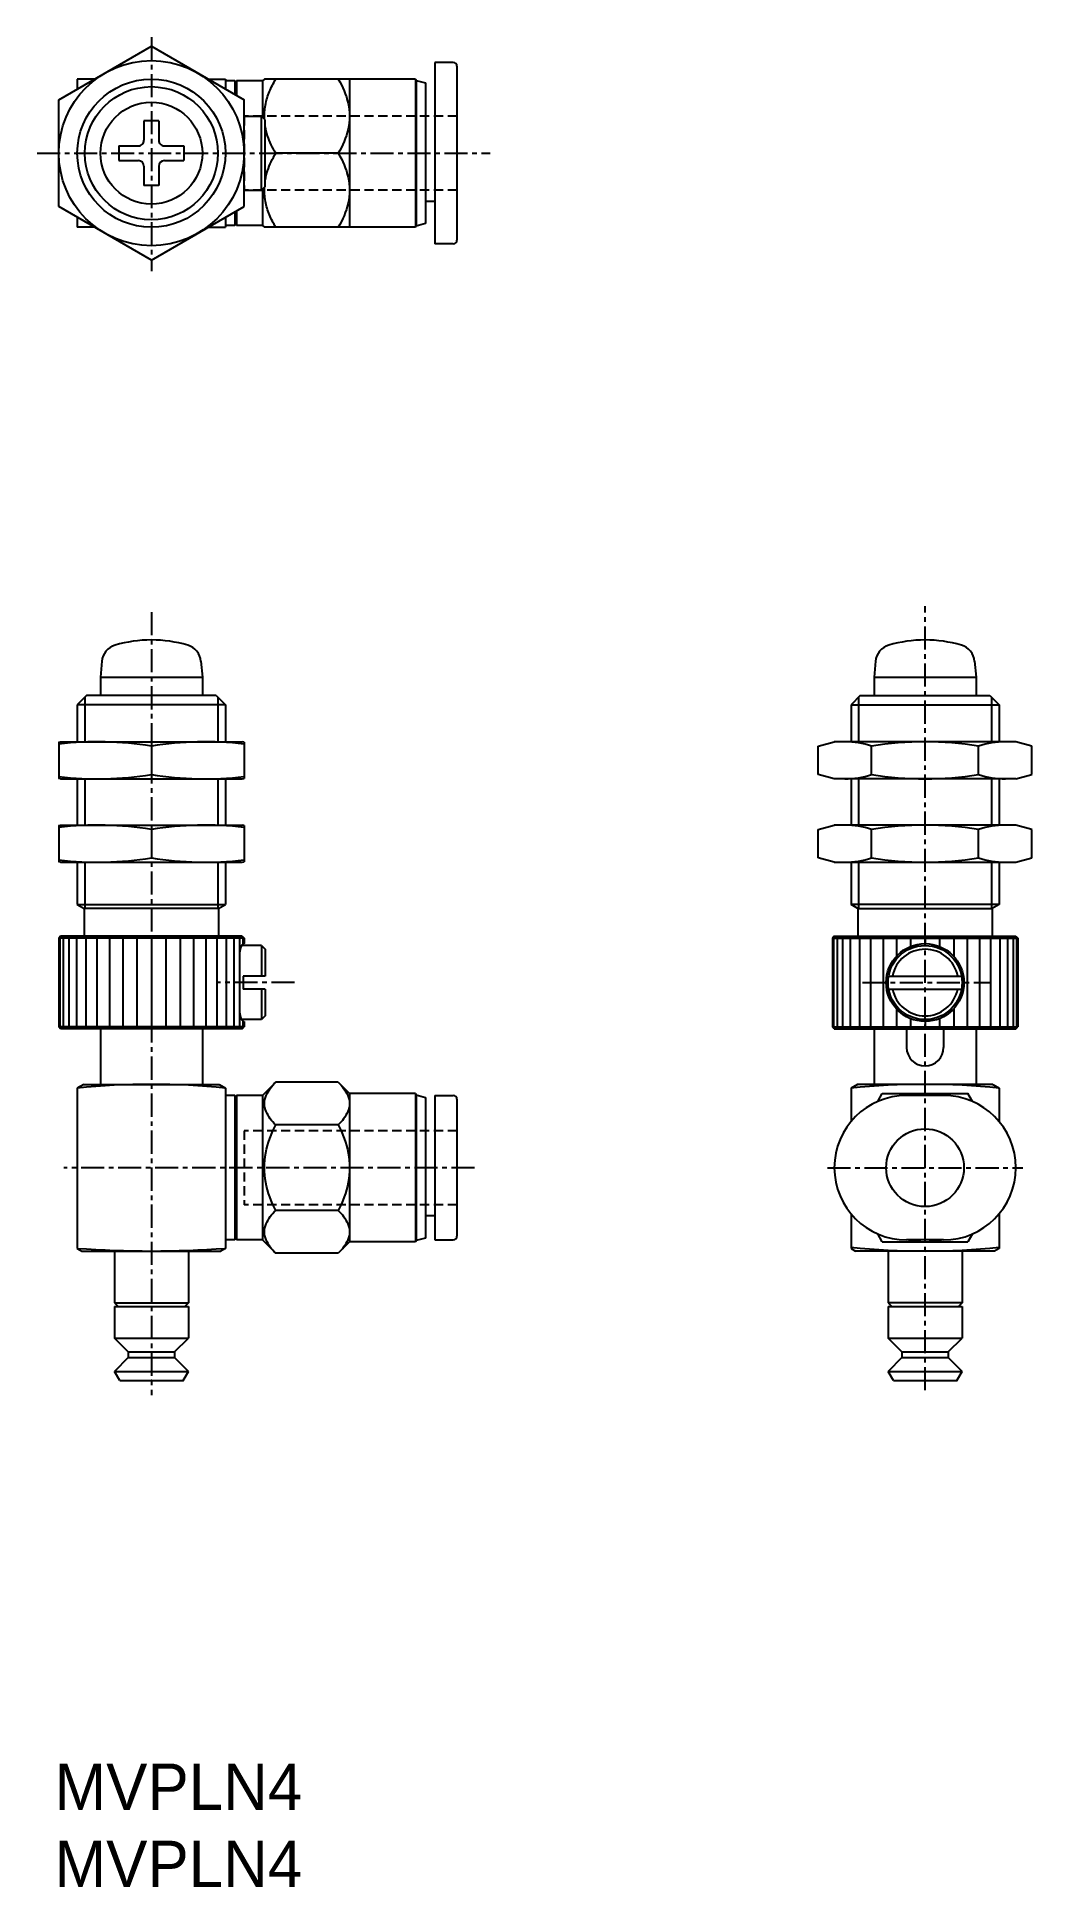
# Model space of a CAD drawing. Extents: x 119.7 to 173.5, y 4.3 to 104.2.
import ezdxf

# ---------------------------------------------------------------- set-up
doc = ezdxf.new("R2010")
doc.units = 0
doc.linetypes.add('CENTER', pattern=[2, 1.25, -0.25, 0.25, -0.25])
doc.linetypes.add('DASHED', pattern=[0.75, 0.5, -0.25])
doc.layers.get('0').update_dxf_attribs({"linetype": 'CONTINUOUS'})
doc.layers.add('CENTER', color=1, linetype='CENTER')

msp = doc.modelspace()

# ---------------------------------------------------------------- linework, layer by layer
at = {"color": 7, "linetype": 'CONTINUOUS'}
for p, q in [((120.91, 100.786), (125.91, 103.673)), ((125.91, 103.673), (130.91, 100.786)), ((142.21, 102.799), (141.21, 102.799)), ((141.21, 102.799), (141.21, 92.999)), ((142.41, 102.599), (142.41, 93.199)), ((122.838, 101.899), (121.91, 101.899)), ((121.91, 101.899), (121.91, 101.363)), ((128.981, 101.899), (129.91, 101.899)), ((129.91, 101.899), (129.91, 101.363)), ((130.41, 101.799), (129.91, 101.799)), ((130.51, 101.799), (130.41, 101.699)), ((130.41, 101.799), (130.41, 101.075)), ((130.51, 101.799), (130.51, 101.017)), ((131.91, 101.799), (130.51, 101.799)), ((132.01, 101.899), (131.91, 101.799)), ((131.91, 101.799), (131.91, 99.849)), ((140.171, 101.899), (132.01, 101.899)), ((136.61, 101.899), (136.61, 93.899)), ((140.171, 101.899), (140.21, 101.833)), ((140.171, 101.899), (140.171, 93.899)), ((140.21, 101.833), (140.71, 101.699)), ((140.21, 101.833), (140.21, 93.965)), ((140.71, 101.699), (140.71, 94.099)), ((120.91, 95.013), (120.91, 100.786)), ((130.91, 95.013), (130.91, 100.786)), ((125.51, 99.649), (125.51, 98.599)), ((126.31, 99.649), (125.51, 99.649)), ((126.31, 99.649), (126.31, 98.599)), ((130.91, 99.899), (131.86, 99.899)), ((132.06, 99.699), (131.86, 99.899)), ((131.86, 95.899), (131.86, 99.899)), ((132.06, 96.099), (132.06, 99.699)), ((124.16, 98.299), (125.21, 98.299)), ((124.16, 98.299), (124.16, 97.499)), ((126.61, 98.299), (127.66, 98.299)), ((127.66, 98.299), (127.66, 97.499)), ((124.16, 97.499), (125.21, 97.499)), ((125.51, 97.199), (125.51, 96.149)), ((126.31, 97.199), (126.31, 96.149)), ((126.61, 97.499), (127.66, 97.499)), ((135.991, 97.899), (132.628, 97.899)), ((126.31, 96.149), (125.51, 96.149)), ((132.06, 96.099), (131.86, 95.899)), ((131.91, 95.949), (131.91, 93.999)), ((125.91, 92.126), (120.91, 95.013)), ((125.91, 92.126), (130.91, 95.013)), ((130.91, 95.899), (131.86, 95.899)), ((141.21, 95.299), (140.71, 95.299)), ((121.91, 94.435), (121.91, 93.899)), ((129.91, 94.435), (129.91, 93.899)), ((130.41, 93.999), (129.91, 93.999)), ((130.41, 94.724), (130.41, 93.999)), ((130.51, 93.999), (130.41, 94.099)), ((130.51, 94.782), (130.51, 93.999)), ((131.91, 93.999), (130.51, 93.999)), ((131.91, 93.999), (132.01, 93.899)), ((140.21, 93.965), (140.171, 93.899)), ((140.71, 94.099), (140.21, 93.965)), ((122.838, 93.899), (121.91, 93.899)), ((128.981, 93.899), (129.91, 93.899)), ((140.171, 93.899), (132.01, 93.899)), ((142.21, 92.999), (141.21, 92.999)), ((123.234, 70.458), (123.16, 69.61)), ((128.585, 70.458), (128.66, 69.61)), ((165.011, 70.458), (164.937, 69.61)), ((170.363, 70.458), (170.437, 69.61)), ((123.16, 69.61), (128.66, 69.61)), ((123.16, 69.61), (123.16, 68.61)), ((128.66, 69.61), (128.66, 68.61)), ((164.937, 69.61), (170.437, 69.61)), ((164.937, 69.61), (164.937, 68.61)), ((170.437, 69.61), (170.437, 68.61)), ((122.41, 68.61), (121.91, 68.11)), ((129.91, 68.11), (121.91, 68.11)), ((121.91, 68.11), (121.91, 66.11)), ((122.316, 68.516), (122.316, 66.11)), ((129.41, 68.61), (122.41, 68.61)), ((129.41, 68.61), (129.91, 68.11)), ((129.504, 68.516), (129.504, 66.11)), ((129.91, 68.11), (129.91, 66.11)), ((164.187, 68.61), (163.687, 68.11)), ((163.687, 68.11), (171.687, 68.11)), ((163.687, 68.11), (163.687, 66.11)), ((164.093, 68.516), (164.093, 66.11)), ((164.187, 68.61), (171.187, 68.61)), ((171.187, 68.61), (171.687, 68.11)), ((171.281, 68.516), (171.281, 66.11)), ((171.687, 68.11), (171.687, 66.11)), ((120.91, 66.083), (121.01, 66.11)), ((120.91, 66.083), (120.91, 64.137)), ((121.01, 66.11), (130.81, 66.11)), ((130.91, 66.083), (130.81, 66.11)), ((130.91, 66.083), (130.91, 64.137)), ((161.913, 65.876), (162.787, 66.11)), ((172.587, 66.11), (162.787, 66.11)), ((173.46, 65.876), (172.587, 66.11)), ((125.91, 65.876), (125.91, 64.344)), ((161.913, 64.344), (161.913, 65.876)), ((164.8, 64.344), (164.8, 65.876)), ((170.574, 64.344), (170.574, 65.876)), ((173.46, 64.344), (173.46, 65.876)), ((121.01, 64.11), (120.91, 64.137)), ((121.01, 64.11), (130.81, 64.11)), ((121.91, 64.11), (121.91, 61.61)), ((122.316, 64.11), (122.316, 61.61)), ((129.504, 64.11), (129.504, 61.61)), ((129.91, 64.11), (129.91, 61.61)), ((130.81, 64.11), (130.91, 64.137)), ((162.787, 64.11), (161.913, 64.344)), ((172.587, 64.11), (162.787, 64.11)), ((163.687, 64.11), (163.687, 61.61)), ((164.093, 64.11), (164.093, 61.61)), ((171.281, 64.11), (171.281, 61.61)), ((171.687, 64.11), (171.687, 61.61)), ((172.587, 64.11), (173.46, 64.344)), ((120.91, 61.583), (121.01, 61.61)), ((120.91, 61.583), (120.91, 59.637)), ((121.01, 61.61), (130.81, 61.61)), ((125.91, 61.376), (125.91, 59.844)), ((130.91, 61.583), (130.81, 61.61)), ((130.91, 61.583), (130.91, 59.637)), ((161.913, 61.376), (162.787, 61.61)), ((161.913, 59.844), (161.913, 61.376)), ((172.587, 61.61), (162.787, 61.61)), ((164.8, 59.844), (164.8, 61.376)), ((170.574, 59.844), (170.574, 61.376)), ((173.46, 61.376), (172.587, 61.61)), ((173.46, 59.844), (173.46, 61.376)), ((121.01, 59.61), (120.91, 59.637)), ((121.01, 59.61), (130.81, 59.61)), ((121.91, 59.61), (121.91, 57.327)), ((122.316, 59.61), (122.316, 57.11)), ((129.504, 59.61), (129.504, 57.11)), ((129.91, 59.61), (129.91, 57.327)), ((130.81, 59.61), (130.91, 59.637)), ((162.787, 59.61), (161.913, 59.844)), ((162.787, 59.61), (172.587, 59.61)), ((163.687, 59.61), (163.687, 57.327)), ((164.093, 59.61), (164.093, 57.11)), ((171.281, 59.61), (171.281, 57.11)), ((171.687, 59.61), (171.687, 57.327)), ((172.587, 59.61), (173.46, 59.844)), ((121.91, 57.327), (129.91, 57.327)), ((121.91, 57.327), (122.285, 57.11)), ((129.535, 57.11), (122.285, 57.11)), ((122.285, 57.11), (122.285, 55.61)), ((129.535, 57.11), (129.91, 57.327)), ((129.535, 57.11), (129.535, 55.61)), ((171.687, 57.327), (163.687, 57.327)), ((164.062, 57.11), (163.687, 57.327)), ((164.062, 57.11), (171.312, 57.11)), ((164.062, 57.11), (164.062, 55.61)), ((171.687, 57.327), (171.312, 57.11)), ((171.312, 57.11), (171.312, 55.61)), ((121.01, 55.61), (120.91, 55.51)), ((130.91, 55.51), (120.91, 55.51)), ((120.91, 55.51), (120.91, 50.71)), ((120.971, 55.51), (120.971, 50.71)), ((130.81, 55.61), (121.01, 55.61)), ((121.154, 55.51), (121.154, 50.71)), ((121.455, 55.51), (121.455, 50.71)), ((121.865, 55.51), (121.865, 50.71)), ((122.374, 55.51), (122.374, 50.71)), ((122.971, 55.51), (122.971, 50.71)), ((123.64, 55.51), (123.64, 50.71)), ((124.364, 55.51), (124.364, 50.71)), ((125.127, 55.51), (125.127, 50.71)), ((125.91, 55.51), (125.91, 50.71)), ((126.692, 55.51), (126.692, 50.71)), ((127.455, 55.51), (127.455, 50.71)), ((128.18, 55.51), (128.18, 50.71)), ((128.849, 55.51), (128.849, 50.71)), ((129.445, 55.51), (129.445, 50.71)), ((129.955, 55.51), (129.955, 50.71)), ((130.365, 55.51), (130.365, 50.71)), ((130.665, 55.51), (130.665, 54.657)), ((131.86, 55.11), (130.78, 55.11)), ((130.81, 55.61), (130.91, 55.51)), ((130.848, 55.51), (130.848, 55.189)), ((130.91, 55.51), (130.91, 55.21)), ((131.86, 55.11), (132.06, 54.91)), ((131.86, 55.11), (131.86, 53.46)), ((162.787, 55.61), (162.687, 55.51)), ((162.687, 55.51), (172.687, 55.51)), ((162.687, 55.51), (162.687, 50.71)), ((162.748, 55.51), (162.748, 50.71)), ((162.787, 55.61), (172.587, 55.61)), ((162.932, 55.51), (162.932, 50.71)), ((163.232, 55.51), (163.232, 50.71)), ((163.642, 55.51), (163.642, 50.71)), ((164.151, 55.51), (164.151, 50.71)), ((164.748, 55.51), (164.748, 50.71)), ((165.417, 55.51), (165.417, 50.71)), ((166.142, 55.51), (166.142, 54.532)), ((166.905, 55.51), (166.905, 55.059)), ((167.687, 55.51), (167.687, 55.21)), ((168.469, 55.51), (168.469, 55.059)), ((169.232, 55.51), (169.232, 54.532)), ((169.957, 55.51), (169.957, 50.71)), ((170.626, 55.51), (170.626, 50.71)), ((171.222, 55.51), (171.222, 50.71)), ((171.732, 55.51), (171.732, 50.71)), ((172.142, 55.51), (172.142, 50.71)), ((172.442, 55.51), (172.442, 50.71)), ((172.587, 55.61), (172.687, 55.51)), ((172.625, 55.51), (172.625, 50.71)), ((172.687, 55.51), (172.687, 50.71)), ((130.66, 54.515), (130.66, 51.706)), ((132.06, 54.91), (132.06, 53.46)), ((132.06, 53.46), (130.86, 53.46)), ((130.86, 53.46), (130.86, 52.76)), ((165.718, 53.46), (169.656, 53.46)), ((132.06, 52.76), (130.86, 52.76)), ((131.86, 52.76), (131.86, 51.11)), ((132.06, 52.76), (132.06, 51.31)), ((165.718, 52.76), (169.656, 52.76)), ((130.665, 51.564), (130.665, 50.71)), ((131.86, 51.11), (130.78, 51.11)), ((130.848, 51.032), (130.848, 50.71)), ((130.91, 51.01), (130.91, 50.71)), ((132.06, 51.31), (131.86, 51.11)), ((166.142, 51.688), (166.142, 50.71)), ((166.905, 51.161), (166.905, 50.71)), ((167.687, 51.01), (167.687, 50.71)), ((168.469, 51.161), (168.469, 50.71)), ((169.232, 51.688), (169.232, 50.71)), ((130.91, 50.71), (120.91, 50.71)), ((121.01, 50.61), (120.91, 50.71)), ((130.81, 50.61), (121.01, 50.61)), ((123.16, 50.61), (123.16, 47.61)), ((128.66, 50.61), (128.66, 47.61)), ((130.81, 50.61), (130.91, 50.71)), ((162.687, 50.71), (172.687, 50.71)), ((162.787, 50.61), (162.687, 50.71)), ((162.787, 50.61), (172.587, 50.61)), ((164.937, 50.61), (164.937, 47.61)), ((166.687, 50.61), (166.687, 49.61)), ((168.687, 50.61), (168.687, 49.61)), ((170.437, 50.61), (170.437, 47.61)), ((172.587, 50.61), (172.687, 50.71)), ((122.26, 47.61), (121.91, 47.408)), ((121.91, 47.408), (121.91, 38.755)), ((122.26, 47.61), (129.56, 47.61)), ((129.56, 47.61), (129.91, 47.408)), ((129.91, 47.408), (129.91, 38.755)), ((130.41, 47.01), (129.91, 47.01)), ((130.51, 47.01), (130.41, 46.91)), ((130.41, 47.01), (130.41, 39.21)), ((131.91, 47.01), (130.51, 47.01)), ((130.51, 47.01), (130.51, 39.21)), ((132.628, 47.729), (131.91, 47.01)), ((131.91, 47.01), (131.91, 39.21)), ((135.991, 47.729), (132.628, 47.729)), ((135.991, 47.729), (136.61, 47.11)), ((140.171, 47.11), (136.61, 47.11)), ((136.61, 47.11), (136.61, 39.11)), ((140.171, 47.11), (140.21, 47.044)), ((140.171, 47.11), (140.171, 39.11)), ((140.21, 47.044), (140.71, 46.91)), ((140.21, 47.044), (140.21, 39.176)), ((141.21, 47.01), (142.21, 47.01)), ((141.21, 47.01), (141.21, 39.21)), ((164.037, 47.61), (163.687, 47.408)), ((163.687, 47.408), (163.687, 45.602)), ((171.337, 47.61), (164.037, 47.61)), ((165.133, 46.687), (165.378, 47.11)), ((165.378, 47.11), (169.996, 47.11)), ((168.687, 47.01), (166.687, 47.01)), ((170.24, 46.687), (169.996, 47.11)), ((171.337, 47.61), (171.687, 47.408)), ((171.687, 47.408), (171.687, 45.602)), ((140.71, 46.91), (140.71, 39.31)), ((142.41, 46.81), (142.41, 39.41)), ((135.991, 45.42), (132.628, 45.42)), ((135.991, 40.801), (132.628, 40.801)), ((141.21, 40.51), (140.71, 40.51)), ((163.687, 40.618), (163.687, 38.755)), ((171.687, 40.618), (171.687, 38.755)), ((130.41, 39.21), (129.91, 39.21)), ((130.51, 39.21), (130.41, 39.31)), ((131.91, 39.21), (130.51, 39.21)), ((131.91, 39.21), (132.628, 38.491)), ((136.61, 39.11), (135.991, 38.491)), ((140.171, 39.11), (136.61, 39.11)), ((140.21, 39.176), (140.171, 39.11)), ((140.71, 39.31), (140.21, 39.176)), ((141.21, 39.21), (142.21, 39.21)), ((165.378, 39.11), (165.133, 39.533)), ((165.378, 39.11), (169.996, 39.11)), ((168.687, 39.21), (166.687, 39.21)), ((170.24, 39.533), (169.996, 39.11)), ((121.91, 38.755), (122.16, 38.61)), ((122.16, 38.61), (129.66, 38.61)), ((123.91, 38.61), (123.91, 35.81)), ((127.91, 38.61), (127.91, 35.81)), ((129.91, 38.755), (129.66, 38.61)), ((135.991, 38.491), (132.628, 38.491)), ((163.687, 38.755), (163.937, 38.61)), ((171.437, 38.61), (163.937, 38.61)), ((165.687, 38.61), (165.687, 35.81)), ((169.687, 38.61), (169.687, 35.81)), ((171.687, 38.755), (171.437, 38.61)), ((123.91, 35.81), (124.11, 35.61)), ((123.91, 35.81), (127.91, 35.81)), ((123.91, 35.61), (127.91, 35.61)), ((123.91, 35.61), (123.91, 33.91)), ((127.91, 35.81), (127.71, 35.61)), ((127.91, 35.61), (127.91, 33.91)), ((169.687, 35.81), (165.687, 35.81)), ((165.687, 35.81), (165.887, 35.61)), ((165.687, 35.61), (169.687, 35.61)), ((165.687, 35.61), (165.687, 33.91)), ((169.687, 35.81), (169.487, 35.61)), ((169.687, 35.61), (169.687, 33.91)), ((124.66, 33.16), (123.91, 33.91)), ((123.91, 33.91), (127.91, 33.91)), ((124.66, 33.16), (127.16, 33.16)), ((124.66, 33.16), (124.66, 32.86)), ((127.16, 33.16), (127.91, 33.91)), ((127.16, 33.16), (127.16, 32.86)), ((166.437, 33.16), (165.687, 33.91)), ((165.687, 33.91), (169.687, 33.91)), ((166.437, 33.16), (168.937, 33.16)), ((166.437, 33.16), (166.437, 32.86)), ((168.937, 33.16), (169.687, 33.91)), ((168.937, 33.16), (168.937, 32.86)), ((124.66, 32.86), (123.91, 32.11)), ((123.91, 32.11), (127.91, 32.11)), ((124.198, 31.61), (123.91, 32.11)), ((124.66, 32.86), (127.16, 32.86)), ((127.16, 32.86), (127.91, 32.11)), ((127.621, 31.61), (127.91, 32.11)), ((166.437, 32.86), (165.687, 32.11)), ((165.687, 32.11), (169.687, 32.11)), ((165.976, 31.61), (165.687, 32.11)), ((166.437, 32.86), (168.937, 32.86)), ((168.937, 32.86), (169.687, 32.11)), ((169.398, 31.61), (169.687, 32.11)), ((124.198, 31.61), (127.621, 31.61)), ((165.976, 31.61), (169.398, 31.61))]:
    msp.add_line(p, q, dxfattribs=at)
at = {"color": 3, "linetype": 'DASHED'}
for p, q in [((142.41, 99.899), (130.91, 99.899)), ((130.91, 99.899), (130.91, 95.899)), ((142.41, 95.899), (130.91, 95.899)), ((142.41, 45.11), (130.91, 45.11)), ((130.91, 45.11), (130.91, 41.11)), ((142.41, 41.11), (130.91, 41.11))]:
    msp.add_line(p, q, dxfattribs=at)
at = {"color": 7, "linetype": 'CONTINUOUS'}
for points in [[(132.014, 99.746, -0.060362), (132.068, 100.499, -0.049135), (132.285, 101.225, -0.042059), (132.628, 101.899)], [(135.991, 101.899, -0.083558), (136.53, 100.6, -0.112973), (136.53, 99.198, -0.083557), (135.991, 97.899)], [(132.628, 97.899, -0.028429), (132.38, 98.356, -0.031018), (132.187, 98.841, -0.035266), (132.059, 99.346)], [(132.059, 96.45, -0.035379), (132.186, 96.956, -0.031062), (132.38, 97.441, -0.028476), (132.628, 97.899)], [(135.991, 97.899, -0.083558), (136.53, 96.6, -0.112973), (136.53, 95.198, -0.083557), (135.991, 93.899)], [(132.628, 93.899, -0.042112), (132.284, 94.574, -0.049114), (132.068, 95.3, -0.060422), (132.014, 96.054)], [(130.91, 55.21, 0.024519), (130.885, 55.207, 0.024519), (130.861, 55.197, 0.024519), (130.837, 55.18, 0.024519), (130.814, 55.157, 0.024519), (130.792, 55.128, 0.024519), (130.771, 55.093, 0.024519), (130.751, 55.052, 0.024519), (130.733, 55.006, 0.024519), (130.716, 54.956, 0.024519), (130.702, 54.901, 0.024519), (130.689, 54.842, 0.024519), (130.679, 54.781, 0.024519), (130.67, 54.716, 0.024519), (130.664, 54.65, 0.024519), (130.661, 54.583, 0.024519), (130.66, 54.515, -1)], [(130.66, 51.706, 0.024549), (130.661, 51.638, 0.024549), (130.664, 51.57, 0.024549), (130.67, 51.504, 0.024549), (130.679, 51.44, 0.024549), (130.689, 51.378, 0.024549), (130.702, 51.319, 0.024549), (130.716, 51.265, 0.024549), (130.733, 51.214, 0.024549), (130.751, 51.168, 0.024549), (130.771, 51.127, 0.024549), (130.792, 51.092, 0.024549), (130.814, 51.063, 0.024549), (130.837, 51.04, 0.024549), (130.861, 51.024, 0.024549), (130.885, 51.014, 0.024549), (130.91, 51.01, -1)], [(132.628, 45.42, -0.103303), (132.104, 46.139, -0.216614), (132.104, 47.01, -0.103322), (132.628, 47.729)], [(135.991, 47.729, -0.103303), (136.515, 47.01, -0.216612), (136.515, 46.139, -0.103324), (135.991, 45.42)], [(132.628, 40.801, -0.076015), (132.086, 42.31, -0.096024), (132.086, 43.91, -0.076034), (132.628, 45.42)], [(135.991, 45.42, -0.076015), (136.533, 43.91, -0.096024), (136.533, 42.311, -0.076034), (135.991, 40.801)], [(132.628, 38.491, -0.103302), (132.104, 39.211, -0.216614), (132.104, 40.081, -0.103323), (132.628, 40.801)], [(135.991, 40.801, -0.103302), (136.515, 40.081, -0.216614), (136.515, 39.211, -0.103323), (135.991, 38.491)]]:
    msp.add_lwpolyline(points, format="xyb", dxfattribs=at)
for centre, radius in [((125.91, 97.899), 5), ((125.91, 97.899), 4), ((125.91, 97.899), 3.594), ((125.91, 97.899), 2.75), ((167.687, 53.11), 2.1), ((167.687, 53.11), 2), ((167.687, 43.11), 2.1)]:
    msp.add_circle(centre, radius, dxfattribs=at)
for centre, radius, start, end in [((142.21, 102.599), 0.2, 0, 90), ((125.21, 98.599), 0.3, 270, 0.00001), ((126.61, 98.599), 0.3, 179.99999, 270), ((125.21, 97.199), 0.3, 0, 90), ((126.61, 97.199), 0.3, 90, 180), ((142.21, 93.199), 0.2, 270, 0), ((124.23, 70.37), 1, 106.25705, 175.00008), ((125.91, 64.61), 7, 90, 106.25703), ((125.91, 64.61), 7, 73.74297, 90), ((127.589, 70.37), 1, 4.99992, 73.74295), ((166.007, 70.37), 1, 106.25705, 175.00008), ((167.687, 64.61), 7, 90, 106.25703), ((167.687, 64.61), 7, 73.74297, 90), ((169.367, 70.37), 1, 4.99992, 73.74295), ((123.023, 48.191), 17.919, 80.72932, 96.77278), ((128.796, 48.191), 17.919, 83.22722, 99.27066), ((163.357, 61.543), 4.568, 71.57846, 89.99999), ((167.687, 48.191), 17.919, 80.72933, 99.27066), ((172.017, 61.543), 4.568, 89.99999, 108.42154), ((123.023, 82.029), 17.919, 263.22722, 279.27068), ((128.796, 82.029), 17.919, 260.72933, 276.77278), ((163.357, 68.678), 4.568, 269.88002, 288.42154), ((167.687, 82.029), 17.919, 260.72934, 279.27067), ((172.017, 68.678), 4.568, 251.57846, 270.11998), ((123.023, 43.691), 17.919, 80.72932, 96.77278), ((128.796, 43.691), 17.919, 83.22722, 99.27067), ((163.357, 57.043), 4.568, 71.57845, 89.99999), ((167.687, 43.691), 17.919, 80.72933, 99.27067), ((172.017, 57.043), 4.568, 89.99999, 108.42155), ((123.023, 77.529), 17.919, 263.22722, 279.27067), ((128.796, 77.529), 17.919, 260.72933, 276.77278), ((163.357, 64.178), 4.568, 269.88002, 288.42155), ((167.687, 77.529), 17.919, 260.72934, 279.27067), ((172.017, 64.178), 4.568, 251.57845, 270.11998), ((167.687, 53.11), 1.8, 11.21228, 168.78772), ((167.687, 53.11), 1.8, 191.21228, 348.78772), ((167.687, 49.61), 1, 180, 0), ((125.91, 7.92), 39.691, 84.21597, 95.78404), ((142.21, 46.81), 0.2, 0, 90), ((166.687, 43.11), 3.9, 90.00001, 270), ((167.687, 7.92), 39.691, 84.21597, 95.78403), ((167.687, 43.11), 4, 77.07062, 102.92939), ((168.687, 43.11), 3.9, 270, 90), ((142.21, 39.41), 0.2, 270, 0), ((167.687, 43.11), 4, 257.07061, 282.92938), ((125.91, 94.108), 55.498, 265.86682, 274.13317), ((167.687, 78.301), 39.691, 264.21597, 275.78403)]:
    msp.add_arc(centre, radius, start, end, dxfattribs=at)
for p in [(125.91, 97.899), (142.41, 97.899), (125.91, 31.61), (127.621, 31.61), (167.687, 31.61), (169.398, 31.61)]:
    msp.add_point(p, dxfattribs=at)
at = {"layer": 'CENTER', "color": 1, "linetype": 'CENTER'}
for p, q in [((125.91, 104.175), (125.91, 91.522)), ((119.733, 97.899), (144.198, 97.899)), ((125.91, 73.114), (125.91, 30.833)), ((167.687, 31.09), (167.687, 73.432)), ((133.638, 53.11), (129.445, 53.11)), ((164.316, 53.11), (171.233, 53.11)), ((143.364, 43.11), (121.189, 43.11)), ((162.411, 43.11), (172.967, 43.11))]:
    msp.add_line(p, q, dxfattribs=at)

# ---------------------------------------------------------------- texts
at = {"color": 7, "linetype": 'CONTINUOUS'}
for p in [(120.681, 8.43), (120.681, 4.264)]:
    msp.add_text('MVPLN4', height=2.5, dxfattribs=at).set_placement(p)

doc.saveas('drawing.dxf')
